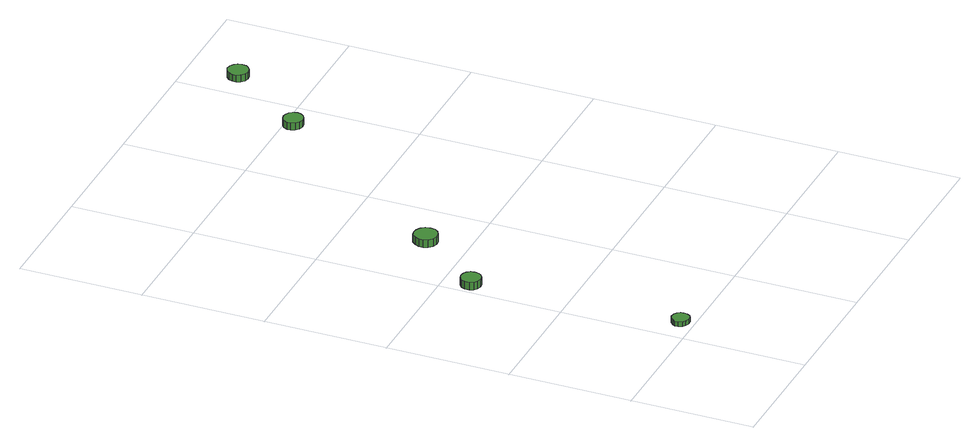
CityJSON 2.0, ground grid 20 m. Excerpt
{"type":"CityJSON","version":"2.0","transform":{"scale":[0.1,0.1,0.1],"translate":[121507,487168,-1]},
"CityObjects":{
"tree1":{"type":"SolitaryVegetationObject","attributes":{"function":"something"},"geometry":[{"type":"MultiSurface","lod":"1","boundaries":[[[0,1,2,3,4,5,6,7,8,9,10,11,12,13,14]],[[15,16,17,18,19,20,21,22,23,24,25,26,27,28,29]],[[0,29,28,1]],[[1,28,27,2]],[[2,27,26,3]],[[3,26,25,4]],[[4,25,24,5]],[[5,24,23,6]],[[6,23,22,7]],[[7,22,21,8]],[[8,21,20,9]],[[9,20,19,10]],[[10,19,18,11]],[[11,18,17,12]],[[12,17,16,13]],[[13,16,15,14]],[[14,15,29,0]]]}]},
"tree2":{"type":"SolitaryVegetationObject","attributes":{"function":"something"},"geometry":[{"type":"MultiSurface","lod":"1","boundaries":[[[30,31,32,33,34,35,36,37,38,39,40,41,42,43,44]],[[45,46,47,48,49,50,51,52,53,54,55,56,57,58,59]],[[30,59,58,31]],[[31,58,57,32]],[[32,57,56,33]],[[33,56,55,34]],[[34,55,54,35]],[[35,54,53,36]],[[36,53,52,37]],[[37,52,51,38]],[[38,51,50,39]],[[39,50,49,40]],[[40,49,48,41]],[[41,48,47,42]],[[42,47,46,43]],[[43,46,45,44]],[[44,45,59,30]]]}]},
"tree3":{"type":"SolitaryVegetationObject","attributes":{"function":"something"},"geometry":[{"type":"MultiSurface","lod":"1","boundaries":[[[60,61,62,63,64,65,66,67,68,69,70,71,72,73,74]],[[75,76,77,78,79,80,81,82,83,84,85,86,87,88,89]],[[60,89,88,61]],[[61,88,87,62]],[[62,87,86,63]],[[63,86,85,64]],[[64,85,84,65]],[[65,84,83,66]],[[66,83,82,67]],[[67,82,81,68]],[[68,81,80,69]],[[69,80,79,70]],[[70,79,78,71]],[[71,78,77,72]],[[72,77,76,73]],[[73,76,75,74]],[[74,75,89,60]]]}]},
"tree4":{"type":"SolitaryVegetationObject","attributes":{"function":"something"},"geometry":[{"type":"MultiSurface","lod":"1","boundaries":[[[90,91,92,93,94,95,96,97,98,99,100,101,102,103,104]],[[105,106,107,108,109,110,111,112,113,114,115,116,117,118,119]],[[90,119,118,91]],[[91,118,117,92]],[[92,117,116,93]],[[93,116,115,94]],[[94,115,114,95]],[[95,114,113,96]],[[96,113,112,97]],[[97,112,111,98]],[[98,111,110,99]],[[99,110,109,100]],[[100,109,108,101]],[[101,108,107,102]],[[102,107,106,103]],[[103,106,105,104]],[[104,105,119,90]]]}]},
"tree5":{"type":"SolitaryVegetationObject","attributes":{"function":"something"},"geometry":[{"type":"MultiSurface","lod":"1","boundaries":[[[120,121,122,123,124,125,126,127,128,129,130,131,132,133,134]],[[135,136,137,138,139,140,141,142,143,144,145,146,147,148,149]],[[120,149,148,121]],[[121,148,147,122]],[[122,147,146,123]],[[123,146,145,124]],[[124,145,144,125]],[[125,144,143,126]],[[126,143,142,127]],[[127,142,141,128]],[[128,141,140,129]],[[129,140,139,130]],[[130,139,138,131]],[[131,138,137,132]],[[132,137,136,133]],[[133,136,135,134]],[[134,135,149,120]]]}]}
},
"vertices":[
[59,23,14],[58,28,14],[55,33,14],[50,36,14],[44,37,14],[38,35,14],[34,31,14],[31,26,14],[31,20,14],[34,14,14],[38,11,14],[44,9,14],[50,9,14],[55,12,14],[58,17,14],[58,17,6],[55,12,6],[50,9,6],[44,9,6],[38,11,6],[34,14,6],[31,20,6],[31,26,6],[34,31,6],[38,35,6],[44,37,6],[50,36,6],[55,33,6],[58,28,6],[59,23,6],
[38,356,20],[37,362,20],[33,368,20],[27,371,20],[21,372,20],[14,370,20],[9,365,20],[6,359,20],[6,352,20],[9,346,20],[14,342,20],[21,339,20],[27,340,20],[33,344,20],[37,349,20],[37,349,7],[33,344,7],[27,340,7],[21,339,7],[14,342,7],[9,346,7],[6,352,7],[6,359,7],[9,365,7],[14,370,7],[21,372,7],[27,371,7],[33,368,7],[37,362,7],[38,356,7],
[124,465,25],[123,473,25],[118,479,25],[111,483,25],[103,484,25],[96,482,25],[90,476,25],[87,469,25],[87,461,25],[90,454,25],[96,449,25],[103,446,25],[111,447,25],[118,451,25],[123,457,25],[123,457,12],[118,451,12],[111,447,12],[103,446,12],[96,449,12],[90,454,12],[87,461,12],[87,469,12],[90,476,12],[96,482,12],[103,484,12],[111,483,12],[118,479,12],[123,473,12],[124,465,12],
[366,785,21],[364,792,21],[360,797,21],[354,800,21],[348,801,21],[341,799,21],[336,795,21],[333,788,21],[333,782,21],[336,776,21],[341,771,21],[348,769,21],[354,770,21],[360,773,21],[364,778,21],[364,778,9],[360,773,9],[354,770,9],[348,769,9],[341,771,9],[336,776,9],[333,782,9],[333,788,9],[336,795,9],[341,799,9],[348,801,9],[354,800,9],[360,797,9],[364,792,9],[366,785,9],
[469,919,18],[468,926,18],[464,931,18],[458,935,18],[451,936,18],[444,933,18],[439,929,18],[436,922,18],[436,915,18],[439,909,18],[444,904,18],[451,902,18],[458,903,18],[464,907,18],[468,912,18],[468,912,6],[464,907,6],[458,903,6],[451,902,6],[444,904,6],[439,909,6],[436,915,6],[436,922,6],[439,929,6],[444,933,6],[451,936,6],[458,935,6],[464,931,6],[468,926,6],[469,919,6]
]}
